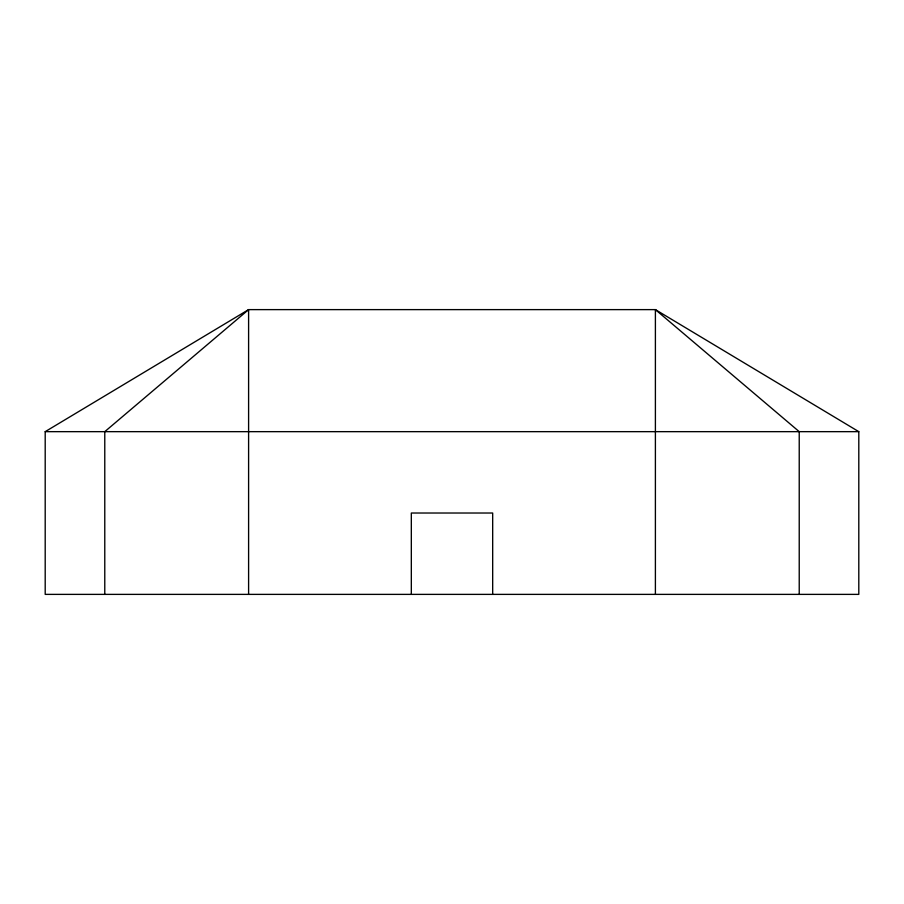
<?xml version="1.0" encoding="UTF-8"?>
<svg xmlns="http://www.w3.org/2000/svg" width="904" height="904" viewBox="0 0 904 904"><rect width="100%" height="100%" fill="white"/><g stroke="black" fill="none" stroke-linecap="round" stroke-linejoin="round"><path stroke-width="1.36" d="M45.2 431.66L248.6 309.62L655.4 309.62L858.8 431.66L858.8 594.38L45.2 594.38L45.2 431.66L858.8 431.66M799.226 594.38L799.226 431.66L655.4 309.62L655.4 594.38M492.68 594.38L492.68 513.02L411.32 513.02L411.32 594.38M248.6 594.38L248.6 309.62L104.774 431.66L104.774 594.38"/></g></svg>
